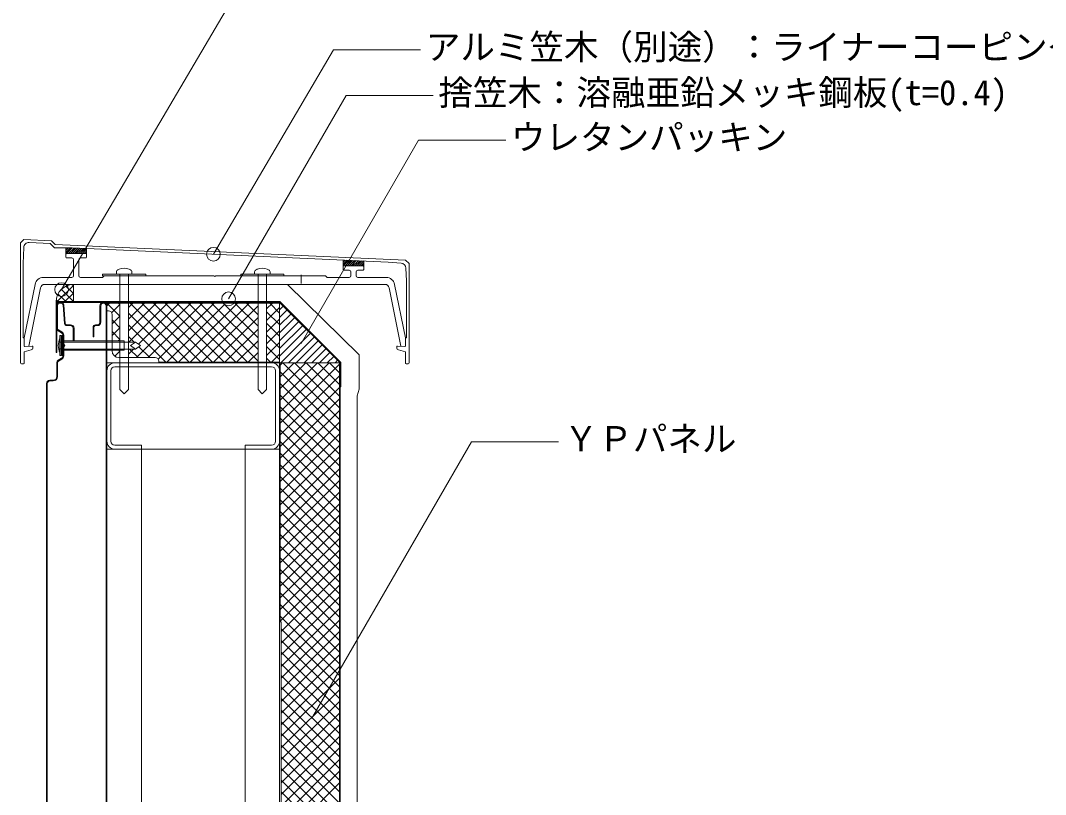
# Model space of a CAD drawing. Units: millimetres, scale not verified. Extents: x -1380 to 1380, y -955 to 955.
# Drawn here: x -740 to -147, y -140 to 308 of the extents above; entities that cross this region are included whole.
import ezdxf
from ezdxf.enums import TextEntityAlignment as Align

# ---------------------------------------------------------------- set-up
doc = ezdxf.new("R2010")
doc.units = ezdxf.units.MM
doc.header["$LTSCALE"] = 3
doc.linetypes.add('USER1', pattern=[3, 2.1, -0.9])
for name, color, linetype, lineweight in [('0-1_BOUSUI', 1, 'Continuous', 18), ('0-2_MOJI', 7, 'Continuous', 18), ('0-3_HATCH', 9, 'Continuous', 18), ('0-4_KANAMONO', 5, 'Continuous', 18), ('0-5_KANAMONO_SCREW', 4, 'Continuous', 18), ('0-9_bo-do', 3, 'Continuous', 18), ('0-A_dannnetu', 6, 'Continuous', 18), ('0-B_kasagi', 150, 'Continuous', 18)]:
    doc.layers.add(name, color=color, linetype=linetype, lineweight=lineweight)
doc.styles.add('ＭＳ ゴシック', font='')
doc.styles.get('ＭＳ ゴシック').set_extended_font_data('MS Gothic')

msp = doc.modelspace()

# ---------------------------------------------------------------- linework, layer by layer
at = {"layer": '0-1_BOUSUI'}
msp.add_line((-709.446, 145.371), (-709.446, 155.371), dxfattribs=at)
msp.add_lwpolyline([(-709.446, 155.371), (-585.49, 155.371), (-544.046, 114.528), (-544.046, 94.655), (-545.046, 90.923), (-545.046, -239.8), (-500.904, -283.943), (160.812, -283.943)], dxfattribs=at)
msp.add_arc((-709.446, 145.371), 10, 90, 180, dxfattribs=at)
at = {"layer": '0-2_MOJI'}
for points in [[(-566.653, 321.039), (-617.091, 321.039), (-716.25, 152.34)], [(-508.384, 291.118), (-558.822, 291.118), (-628.365, 172.804)], [(-501.127, 264.728), (-551.566, 264.728), (-619.552, 146.971)], [(-459.106, 238.878), (-509.544, 238.878), (-577.531, 121.122)], [(-428.543, 64.262), (-478.981, 64.262), (-570.778, -94.734)]]:
    msp.add_lwpolyline(points, dxfattribs=at)
for centre in [(-628.365, 172.804), (-716.25, 152.34), (-619.552, 146.971), (-619.552, 146.971)]:
    msp.add_circle(centre, 4, dxfattribs=at)
at = {"layer": '0-3_HATCH'}
for p, q in [((-718.888, 145.371), (-709.446, 154.813)), ((-709.446, 150.029), (-713.794, 154.377)), ((-709.446, 154.52), (-710.264, 155.338)), ((-713.768, 145.371), (-718.34, 149.943)), ((-717.626, 151.124), (-715.198, 153.551)), ((-709.446, 145.539), (-716.433, 152.526)), ((-714.398, 145.371), (-709.446, 150.323)), ((-718.258, 145.371), (-719.383, 146.496)), ((-709.908, 145.371), (-709.446, 145.833)), ((-690.046, 142.963), (-688.537, 144.471)), ((-682.546, 137.003), (-690.015, 144.471)), ((-687.31, 138.964), (-682.546, 143.728)), ((-682.546, 143.738), (-683.279, 144.471)), ((-677.546, 141.992), (-675.067, 144.471)), ((-677.546, 135.257), (-668.332, 144.471)), ((-677.546, 128.522), (-661.597, 144.471)), ((-677.347, 121.986), (-654.862, 144.471)), ((-642.394, 110.321), (-676.544, 144.471)), ((-672.891, 112.971), (-641.391, 144.471)), ((-671.778, 120.819), (-648.126, 144.471)), ((-635.659, 110.321), (-669.809, 144.471)), ((-666.156, 112.971), (-634.656, 144.471)), ((-628.924, 110.321), (-663.074, 144.471)), ((-660.354, 112.038), (-627.921, 144.471)), ((-622.189, 110.321), (-656.339, 144.471)), ((-655.336, 110.321), (-621.914, 143.743)), ((-615.454, 110.321), (-649.604, 144.471)), ((-648.6, 110.321), (-614.45, 144.471)), ((-608.718, 110.321), (-642.868, 144.471)), ((-641.865, 110.321), (-607.715, 144.471)), ((-602.546, 110.884), (-636.133, 144.471)), ((-635.13, 110.321), (-602.546, 142.905)), ((-602.546, 117.62), (-629.398, 144.471)), ((-602.546, 124.355), (-621.996, 143.804)), ((-602.546, 131.09), (-615.928, 144.471)), ((-602.546, 137.825), (-609.192, 144.471)), ((-597.546, 141.17), (-594.245, 144.471)), ((-590.046, 138.796), (-595.722, 144.471)), ((-590.046, 140.71), (-587.915, 142.841)), ((-687.039, 132.5), (-682.546, 136.992)), ((-649.129, 110.321), (-677.546, 138.738)), ((-597.546, 134.435), (-590.046, 141.935)), ((-590.046, 132.06), (-597.546, 139.56)), ((-590.046, 136.22), (-585.67, 140.595)), ((-590.046, 131.729), (-583.425, 138.35)), ((-682.546, 130.268), (-687.037, 134.759)), ((-655.865, 110.321), (-677.546, 132.003)), ((-628.395, 110.321), (-602.546, 136.17)), ((-597.546, 127.7), (-590.046, 135.2)), ((-590.046, 125.325), (-597.546, 132.825)), ((-590.046, 127.239), (-581.18, 136.105)), ((-590.046, 122.749), (-578.935, 133.86)), ((-590.046, 118.259), (-576.69, 131.615)), ((-687.044, 125.76), (-682.546, 130.257)), ((-682.546, 123.532), (-687.042, 128.028)), ((-674.265, 121.986), (-677.546, 125.268)), ((-621.66, 110.321), (-602.546, 129.435)), ((-597.546, 120.965), (-590.046, 128.465)), ((-590.046, 118.59), (-597.546, 126.09)), ((-590.046, 113.769), (-574.445, 129.37)), ((-589.353, 109.971), (-572.2, 127.125)), ((-584.863, 109.971), (-569.955, 124.88)), ((-683.448, 122.62), (-682.546, 123.522)), ((-665.25, 112.971), (-671.555, 119.277)), ((-614.924, 110.321), (-602.546, 122.7)), ((-597.546, 114.229), (-590.046, 121.729)), ((-590.046, 111.855), (-597.546, 119.355)), ((-580.373, 109.971), (-567.71, 122.635)), ((-575.883, 109.971), (-565.465, 120.39)), ((-685.497, 113.836), (-682.546, 116.787)), ((-682.546, 116.797), (-683.072, 117.323)), ((-677.546, 115.052), (-674.641, 117.956)), ((-671.985, 112.971), (-676.97, 117.956)), ((-608.189, 110.321), (-602.546, 115.965)), ((-594.719, 110.321), (-590.046, 114.994)), ((-571.393, 109.971), (-563.219, 118.145)), ((-566.903, 109.971), (-560.974, 115.9)), ((-562.413, 109.971), (-558.729, 113.655)), ((-595.248, 110.321), (-597.546, 112.62)), ((-589.696, 108.607), (-588.332, 109.971)), ((-589.696, 101.872), (-581.597, 109.971)), ((-589.696, 95.137), (-574.862, 109.971)), ((-589.696, 88.402), (-568.126, 109.971)), ((-589.696, 81.667), (-561.391, 109.971)), ((-589.696, 74.931), (-555.396, 109.231)), ((-555.396, 77.206), (-588.161, 109.971)), ((-555.396, 83.942), (-581.426, 109.971)), ((-555.396, 90.677), (-574.691, 109.971)), ((-555.396, 97.412), (-567.956, 109.971)), ((-555.396, 104.147), (-561.22, 109.971)), ((-557.922, 109.971), (-556.484, 111.41)), ((-555.396, 70.471), (-589.696, 104.771)), ((-589.696, 68.196), (-555.396, 102.496)), ((-555.396, 63.736), (-589.696, 98.036)), ((-589.696, 61.461), (-555.396, 95.761)), ((-555.396, 57.001), (-589.696, 91.301)), ((-589.696, 54.726), (-555.396, 89.026)), ((-555.396, 50.266), (-589.696, 84.566)), ((-589.696, 47.991), (-555.396, 82.291)), ((-555.396, 43.53), (-589.696, 77.83)), ((-589.696, 41.255), (-555.396, 75.555)), ((-555.396, 36.795), (-589.696, 71.095)), ((-589.696, 34.52), (-555.396, 68.82)), ((-555.396, 30.06), (-589.696, 64.36)), ((-589.696, 27.785), (-555.396, 62.085)), ((-555.396, 23.325), (-589.696, 57.625)), ((-589.696, 21.05), (-555.396, 55.35)), ((-555.396, 16.59), (-589.696, 50.89)), ((-589.696, 14.315), (-555.396, 48.615)), ((-555.396, 9.854), (-589.696, 44.154)), ((-589.696, 7.579), (-555.396, 41.879)), ((-555.396, 3.119), (-589.696, 37.419)), ((-589.696, 0.844), (-555.396, 35.144)), ((-555.396, -3.616), (-589.696, 30.684)), ((-589.696, -5.891), (-555.396, 28.409)), ((-555.396, -10.351), (-589.696, 23.949)), ((-589.696, -12.626), (-555.396, 21.674)), ((-555.396, -17.086), (-589.696, 17.214)), ((-589.696, -19.361), (-555.396, 14.939)), ((-555.396, -23.821), (-589.696, 10.479)), ((-589.696, -26.096), (-555.396, 8.204)), ((-555.396, -30.557), (-589.696, 3.743)), ((-589.696, -32.832), (-555.396, 1.468)), ((-555.396, -37.292), (-589.696, -2.992)), ((-589.696, -39.567), (-555.396, -5.267)), ((-555.396, -44.027), (-589.696, -9.727)), ((-555.396, -50.762), (-589.696, -16.462)), ((-589.046, -45.652), (-555.396, -12.002)), ((-555.396, -57.497), (-589.696, -23.197)), ((-589.046, -52.387), (-555.396, -18.737)), ((-589.046, -59.122), (-555.396, -25.472)), ((-555.396, -64.233), (-589.696, -29.933)), ((-589.046, -65.858), (-555.396, -32.208)), ((-555.396, -70.968), (-589.696, -36.668)), ((-589.046, -72.593), (-555.396, -38.943)), ((-555.396, -77.703), (-589.046, -44.053)), ((-589.046, -79.328), (-555.396, -45.678)), ((-555.396, -84.438), (-589.046, -50.788)), ((-589.046, -86.063), (-555.396, -52.413)), ((-555.396, -91.173), (-589.046, -57.523)), ((-589.046, -92.798), (-555.396, -59.148)), ((-555.396, -97.909), (-589.046, -64.259)), ((-589.046, -99.534), (-555.396, -65.884)), ((-555.396, -104.644), (-589.046, -70.994)), ((-589.046, -106.269), (-555.396, -72.619)), ((-555.396, -111.379), (-589.046, -77.729)), ((-589.046, -113.004), (-555.396, -79.354)), ((-555.396, -118.114), (-589.046, -84.464)), ((-589.046, -119.739), (-555.396, -86.089)), ((-555.396, -124.849), (-589.046, -91.199)), ((-589.046, -126.474), (-555.396, -92.824)), ((-555.396, -131.585), (-589.046, -97.935)), ((-589.046, -133.21), (-555.396, -99.56)), ((-555.396, -138.32), (-589.046, -104.67)), ((-589.046, -139.945), (-555.396, -106.295)), ((-555.396, -145.055), (-589.046, -111.405)), ((-589.046, -146.68), (-555.396, -113.03)), ((-555.396, -151.79), (-589.046, -118.14)), ((-589.046, -153.415), (-555.396, -119.765)), ((-555.396, -158.525), (-589.046, -124.875)), ((-589.046, -160.15), (-555.396, -126.5)), ((-555.396, -165.261), (-589.046, -131.611)), ((-589.046, -166.886), (-555.396, -133.236)), ((-555.396, -171.996), (-589.046, -138.346))]:
    msp.add_line(p, q, dxfattribs=at)
at = {"layer": '0-4_KANAMONO'}
for p, q in [((-689.046, 139.971), (-690.046, 139.971)), ((-687.046, 116.971), (-687.046, 137.971)), ((-662.046, 112.971), (-683.046, 112.971)), ((-690.046, 109.971), (-690.046, -660.029)), ((-685.446, 109.971), (-594.646, 109.971)), ((-594.646, 107.671), (-685.446, 107.671)), ((-690.046, 64.571), (-690.046, 105.371)), ((-687.746, 105.371), (-687.746, 64.571)), ((-592.346, 64.571), (-592.346, 105.371)), ((-590.046, 105.371), (-590.046, 64.571)), ((-690.046, 59.971), (-590.046, 59.971)), ((-690.046, 59.971), (-690.046, -627.324)), ((-670.046, 59.971), (-670.046, -660.029)), ((-610.046, 59.971), (-610.046, -660.029)), ((-590.046, 59.971), (-590.046, -660.029))]:
    msp.add_line(p, q, dxfattribs=at)
msp.add_lwpolyline([(-719.446, 115.971), (-719.046, 115.971), (-719.046, 144.971), (-590.046, 144.971), (-555.046, 109.971), (-555.046, 95.971), (-554.646, 95.971), (-554.646, 110.137), (-589.88, 145.371), (-719.446, 145.371)], close=True, dxfattribs=at)
for points in [[(-690.046, 139.971), (-690.046, 109.971), (-660.046, 109.971), (-660.046, 110.971)], [(-685.446, 62.271), (-670.046, 62.271), (-670.046, 59.971), (-685.446, 59.971)], [(-594.646, 59.971), (-610.046, 59.971), (-610.046, 62.271), (-594.646, 62.271)]]:
    msp.add_lwpolyline(points, dxfattribs=at)
for centre, radius, start, end in [((-689.046, 137.971), 2, 0, 90), ((-683.046, 116.971), 4, 180, 270), ((-662.046, 110.971), 2, 0, 90), ((-685.446, 105.371), 4.6, 90, 180), ((-685.446, 105.371), 2.3, 90, 180), ((-594.646, 105.371), 4.6, 0, 90), ((-594.646, 105.371), 2.3, 0, 90), ((-685.446, 64.571), 4.6, 180, 270), ((-685.446, 64.571), 2.3, 180, 270), ((-594.646, 64.571), 2.3, 270, 0), ((-594.646, 64.571), 4.6, 270, 0)]:
    msp.add_arc(centre, radius, start, end, dxfattribs=at)
at = {"layer": '0-5_KANAMONO_SCREW'}
for points in [[(-692.546, 161.371), (-667.546, 161.371), (-667.546, 160.371), (-692.546, 160.371)], [(-612.546, 161.371), (-587.546, 161.371), (-587.546, 160.371), (-612.546, 160.371)]]:
    msp.add_lwpolyline(points, close=True, dxfattribs=at)
for points in [[(-675.546, 162.671), (-675.546, 161.371), (-684.546, 161.371), (-684.546, 162.671)], [(-682.546, 161.371), (-682.546, 94.521), (-680.046, 92.021), (-677.546, 94.521), (-677.546, 161.371)], [(-595.546, 162.671), (-595.546, 161.371), (-604.546, 161.371), (-604.546, 162.671)], [(-602.546, 161.371), (-602.546, 94.521), (-600.046, 92.021), (-597.546, 94.521), (-597.546, 161.371)]]:
    msp.add_lwpolyline(points, dxfattribs=at)
for centre, radius, start, end in [((-683.469, 162.64), 1.078, 138.40301, 178.32124), ((-681.858, 161.023), 3.358, 108.77591, 136.02802), ((-680.046, 155.417), 9.25, 71.77739, 108.22261), ((-678.235, 161.023), 3.358, 43.97198, 71.22409), ((-676.623, 162.64), 1.078, 1.67876, 41.59699), ((-603.469, 162.64), 1.078, 138.40301, 178.32124), ((-601.858, 161.023), 3.358, 108.77591, 136.02802), ((-600.046, 155.417), 9.25, 71.77739, 108.22261), ((-598.235, 161.023), 3.358, 43.97198, 71.22409), ((-596.623, 162.64), 1.078, 1.67876, 41.59699)]:
    msp.add_arc(centre, radius, start, end, dxfattribs=at)
at = {"layer": '0-9_bo-do'}
for p, q in [((-719.046, 143.471), (-719.046, 129.837)), ((-718.546, 129.837), (-718.546, 143.471)), ((-716.435, 144.971), (-717.546, 144.971)), ((-717.546, 144.471), (-716.435, 144.471)), ((-715.438, 143.548), (-714.594, 132.579)), ((-714.096, 132.618), (-714.94, 143.586)), ((-694.046, 142.971), (-694.046, 133.471)), ((-693.546, 133.471), (-693.546, 142.971)), ((-690.546, 142.971), (-690.546, -443.529)), ((-690.046, -443.529), (-690.046, 142.971)), ((-711.046, 131.971), (-713.398, 131.971)), ((-713.398, 131.471), (-711.046, 131.471)), ((-695.546, 131.971), (-696.546, 131.971)), ((-696.546, 131.471), (-695.546, 131.471)), ((-718.296, 128.538), (-716.296, 127.384)), ((-716.046, 127.817), (-718.046, 128.971)), ((-717.246, 125.721), (-717.246, 114.221)), ((-717.246, 125.721), (-716.465, 125.721)), ((-716.465, 125.721), (-716.465, 114.221)), ((-716.465, 125.721), (-715.946, 125.221)), ((-715.946, 125.721), (-715.946, 114.221)), ((-715.946, 125.721), (-715.546, 125.721)), ((-715.546, 125.721), (-715.546, 114.221)), ((-715.946, 121.271), (-717.83, 122.503)), ((-680.046, 122.62), (-715.546, 122.62)), ((-715.546, 121.986), (-679.963, 121.986)), ((-690.046, 122.62), (-680.046, 122.62)), ((-680.046, 122.62), (-680.046, 117.323)), ((-680.046, 121.986), (-673.475, 121.986)), ((-676.403, 119.971), (-673.475, 121.986)), ((-673.475, 117.956), (-676.403, 119.971)), ((-670.546, 119.971), (-673.475, 121.986)), ((-673.475, 117.956), (-670.546, 119.971)), ((-717.83, 117.44), (-715.946, 118.671)), ((-717.246, 114.221), (-716.465, 114.221)), ((-716.465, 114.221), (-715.946, 114.721)), ((-715.946, 114.221), (-715.546, 114.221)), ((-715.546, 117.956), (-678.545, 117.956)), ((-680.046, 117.323), (-715.546, 117.323)), ((-680.046, 117.323), (-690.046, 117.323)), ((-680.046, 117.956), (-673.475, 117.956)), ((-719.046, 110.105), (-719.046, 101.971)), ((-718.546, 101.971), (-718.546, 110.105)), ((-716.296, 112.559), (-718.296, 111.404)), ((-718.046, 110.971), (-716.046, 112.126)), ((-690.046, -660.029), (-690.046, 109.971)), ((-725.046, 97.971), (-725.046, -487.529)), ((-724.546, -487.529), (-724.546, 97.971)), ((-721.046, 99.971), (-723.046, 99.971)), ((-723.046, 99.471), (-721.046, 99.471))]:
    msp.add_line(p, q, dxfattribs=at)
for points in [[(-715.546, 126.085), (-715.546, 120.471), (-715.046, 119.971)], [(-715.046, 113.858), (-715.046, 119.264), (-714.339, 119.971), (-715.046, 120.679), (-715.046, 126.085)], [(-709.546, 129.971), (-709.546, 122.971), (-709.046, 122.971), (-709.046, 129.971)], [(-698.046, 130.471), (-698.046, 124.971), (-697.546, 124.971), (-697.546, 130.471)], [(-715.046, 119.971), (-715.546, 119.471), (-715.546, 113.858)]]:
    msp.add_lwpolyline(points, dxfattribs=at)
for centre, radius, start, end in [((-717.546, 143.471), 1.5, 90, 180), ((-717.546, 143.471), 1, 90, 180), ((-716.435, 143.471), 1.5, 4.39871, 90), ((-716.435, 143.471), 1, 4.39871, 90), ((-692.046, 142.971), 2, 0, 180), ((-692.046, 142.971), 1.5, 0, 180), ((-713.398, 132.671), 1.2, 184.39871, 270), ((-713.398, 132.671), 0.7, 184.39871, 270), ((-711.046, 129.971), 2, 0, 90), ((-711.046, 129.971), 1.5, 0, 90), ((-696.546, 130.471), 1.5, 90, 180), ((-696.546, 130.471), 1, 90, 180), ((-695.546, 133.471), 1.5, 270, 0), ((-695.546, 133.471), 2, 270, 0), ((-717.546, 129.837), 1.5, 180, 240), ((-717.546, 129.837), 1, 180, 240), ((-717.046, 126.085), 1.5, 0, 60), ((-717.046, 126.085), 2, 0, 60), ((-707.849, 119.971), 10.297, 155.8662, 204.1338), ((-717.046, 113.858), 1.5, 300, 360), ((-717.046, 113.858), 2, 300, 0), ((-717.546, 110.105), 1.5, 120, 180), ((-717.546, 110.105), 1, 120, 180), ((-721.046, 101.971), 2, 270, 0), ((-721.046, 101.971), 2.5, 270, 360), ((-723.046, 97.971), 2, 90, 180), ((-723.046, 97.971), 1.5, 90, 180)]:
    msp.add_arc(centre, radius, start, end, dxfattribs=at)
at = {"layer": '0-A_dannnetu'}
for p, q in [((-690.046, 144.971), (-590.046, 144.971)), ((-690.046, 144.471), (-590.046, 144.471)), ((-590.046, 110.321), (-660.046, 110.321)), ((-590.046, -40.029), (-590.046, 109.971)), ((-590.046, 109.971), (-589.696, 109.971)), ((-589.696, -40.029), (-589.696, 109.971)), ((-555.396, -139.029), (-555.396, 109.971)), ((-555.046, -292.943), (-555.046, 109.971))]:
    msp.add_line(p, q, dxfattribs=at)
msp.add_lwpolyline([(-690.046, 139.971), (-690.046, 144.971), (-590.046, 144.971), (-590.046, 109.971), (-660.046, 109.971)], dxfattribs=at)
msp.add_lwpolyline([(-589.696, 109.971), (-555.396, 109.971), (-555.396, -292.943), (-563.467, -292.943), (-563.467, -293.943), (-589.046, -293.943), (-589.046, -40.029), (-589.696, -40.029)], close=True, dxfattribs=at)
at = {"layer": '0-B_kasagi'}
for p, q in [((-713.846, 172.671), (-713.846, 176.457)), ((-713.846, 176.036), (-713.427, 176.455)), ((-713.846, 174.913), (-712.311, 176.449)), ((-713.846, 173.791), (-711.194, 176.443)), ((-713.846, 171.171), (-713.846, 172.671)), ((-713.346, 173.171), (-702.346, 173.171)), ((-713.343, 173.171), (-710.078, 176.437)), ((-712.221, 173.171), (-709.002, 176.39)), ((-711.098, 173.171), (-707.927, 176.342)), ((-709.975, 173.171), (-706.852, 176.295)), ((-708.853, 173.171), (-705.778, 176.247)), ((-707.73, 173.171), (-704.703, 176.199)), ((-706.608, 173.171), (-703.628, 176.151)), ((-705.485, 173.171), (-702.553, 176.104)), ((-704.363, 173.171), (-701.846, 175.688)), ((-703.24, 173.171), (-701.846, 174.566)), ((-702.155, 173.134), (-701.846, 173.443)), ((-701.846, 172.671), (-701.846, 176.072)), ((-701.846, 172.671), (-701.846, 171.171)), ((-710.346, 170.671), (-713.346, 170.671)), ((-709.346, 160.371), (-709.346, 169.671)), ((-706.346, 169.671), (-706.346, 160.371)), ((-702.346, 170.671), (-705.346, 170.671)), ((-553.246, 165.571), (-553.246, 169.468)), ((-553.246, 169.379), (-553.161, 169.464)), ((-553.246, 168.256), (-552.086, 169.416)), ((-553.246, 167.134), (-551.011, 169.368)), ((-553.186, 166.071), (-549.937, 169.321)), ((-552.063, 166.071), (-548.862, 169.273)), ((-550.941, 166.071), (-547.787, 169.225)), ((-549.818, 166.071), (-546.712, 169.177)), ((-548.696, 166.071), (-545.638, 169.129)), ((-547.573, 166.071), (-544.563, 169.082)), ((-546.451, 166.071), (-543.488, 169.034)), ((-545.328, 166.071), (-542.413, 168.986)), ((-544.206, 166.071), (-541.339, 168.938)), ((-543.083, 166.071), (-541.246, 167.908)), ((-541.96, 166.071), (-541.246, 166.786)), ((-541.246, 165.571), (-541.246, 168.934)), ((-553.246, 164.071), (-553.246, 165.571)), ((-552.746, 166.071), (-541.746, 166.071)), ((-549.746, 163.571), (-552.746, 163.571)), ((-548.746, 160.371), (-548.746, 162.571)), ((-545.746, 162.571), (-545.746, 160.371)), ((-541.746, 163.571), (-544.746, 163.571)), ((-541.246, 165.571), (-541.246, 164.071)), ((-737.846, 124.371), (-731.65, 155.352)), ((-726.747, 159.371), (-710.346, 159.371)), ((-529.065, 155.371), (-726.027, 155.371)), ((-544.746, 159.371), (-528.345, 159.371)), ((-737.846, 119.693), (-737.846, 124.371)), ((-733.381, 119.684), (-737.525, 119.394)), ((-732.846, 118.87), (-732.846, 119.185)), ((-522.246, 119.185), (-522.246, 118.87)), ((-517.567, 119.394), (-521.711, 119.684)), ((-739.546, 109.371), (-738.346, 109.371)), ((-516.746, 109.371), (-515.546, 109.371))]:
    msp.add_line(p, q, dxfattribs=at)
at = {"layer": '0-B_kasagi', "linetype": 'USER1'}
for p, q in [((-677.546, 160.371), (-677.546, 155.371)), ((-577.546, 160.971), (-577.546, 155.971))]:
    msp.add_line(p, q, dxfattribs=at)
at = {"layer": '0-B_kasagi'}
for points in [[(-515.046, 109.871), (-515.046, 167.371), (-517.139, 169.464), (-720.046, 178.483), (-722.139, 180.576), (-738.131, 181.286), (-740.046, 179.371), (-740.046, 109.871)], [(-734.997, 179.621), (-722.844, 179.018), (-720.319, 176.493), (-710.046, 176.437), (-527.139, 168.307), (-519.687, 167.681)], [(-737.846, 119.693), (-737.846, 124.371), (-738.446, 124.371), (-738.446, 167.371), (-738.144, 176.721)], [(-705.346, 159.371), (-692.546, 159.371), (-691.546, 160.371), (-628.046, 160.371), (-627.546, 159.871), (-627.046, 160.371), (-563.546, 160.371), (-562.546, 159.371), (-549.746, 159.371)], [(-516.941, 164.81), (-516.646, 157.371), (-516.646, 124.371), (-517.246, 124.371), (-517.246, 119.693)], [(-523.442, 155.352), (-517.246, 124.371), (-517.246, 119.693)], [(-728.479, 153.361), (-735.24, 119.554), (-737.525, 119.394)], [(-517.567, 119.394), (-519.852, 119.554), (-526.613, 153.361)], [(-737.846, 109.871), (-737.846, 116.371), (-733.955, 117.422)], [(-521.137, 117.422), (-517.246, 116.371), (-517.246, 109.871)]]:
    msp.add_lwpolyline(points, dxfattribs=at)
for centre, radius, start, end in [((-735.146, 176.625), 3, 87.15861, 178.15253), ((-713.346, 172.671), 0.5, 90, 180), ((-702.346, 172.671), 0.5, 0, 90), ((-713.346, 171.171), 0.5, 180, 270), ((-710.346, 169.671), 1, 0, 90), ((-705.346, 169.671), 1, 90, 180), ((-702.346, 171.171), 0.5, 270, 0), ((-519.939, 164.691), 3, 2.2709, 85.1919), ((-710.346, 160.371), 1, 270, 0), ((-705.346, 160.371), 1, 180, 270), ((-552.746, 165.571), 0.5, 90, 180), ((-552.746, 164.071), 0.5, 180, 270), ((-549.746, 162.571), 1, 0, 90), ((-549.746, 160.371), 1, 270, 0), ((-544.746, 162.571), 1, 90, 180), ((-544.746, 160.371), 1, 180, 270), ((-541.746, 165.571), 0.5, 0, 90), ((-541.746, 164.071), 0.5, 270, 0), ((-726.747, 154.371), 5, 90.0016, 168.6815), ((-726.027, 152.87), 2.501, 90.00869, 168.67693), ((-529.065, 152.87), 2.501, 11.32307, 89.99131), ((-528.345, 154.371), 5, 11.3185, 89.9984), ((-737.546, 119.693), 0.3, 179.99997, 274.00008), ((-737.546, 119.693), 0.3, 179.99997, 274.00008), ((-734.346, 118.87), 1.5, 285.10565, 0.00001), ((-733.346, 119.185), 0.5, 0, 94), ((-521.746, 119.185), 0.5, 86.00002, 180), ((-520.746, 118.87), 1.5, 179.99999, 254.89435), ((-517.546, 119.693), 0.3, 265.99992, 0.00003), ((-517.546, 119.693), 0.3, 265.99992, 0.00003), ((-739.546, 109.871), 0.5, 180, 270), ((-738.346, 109.871), 0.5, 270, 0), ((-516.746, 109.871), 0.5, 180, 270), ((-515.546, 109.871), 0.5, 270, 0)]:
    msp.add_arc(centre, radius, start, end, dxfattribs=at)

# ---------------------------------------------------------------- texts
at = {"layer": '0-2_MOJI', "style": 'ＭＳ ゴシック'}
for s, p in [('アルミ笠木（別途）：ライナーコーピングＳ等', (-505.384, 281.118)), ('捨笠木：溶融亜鉛メッキ鋼板(t=0.4)', (-498.127, 254.728)), ('ウレタンパッキン', (-456.106, 228.878)), ('ＹＰパネル', (-425.543, 54.262))]:
    msp.add_text(s, height=14.66, dxfattribs=at).set_placement(p, align=Align.BOTTOM_LEFT)

doc.saveas('drawing.dxf')
